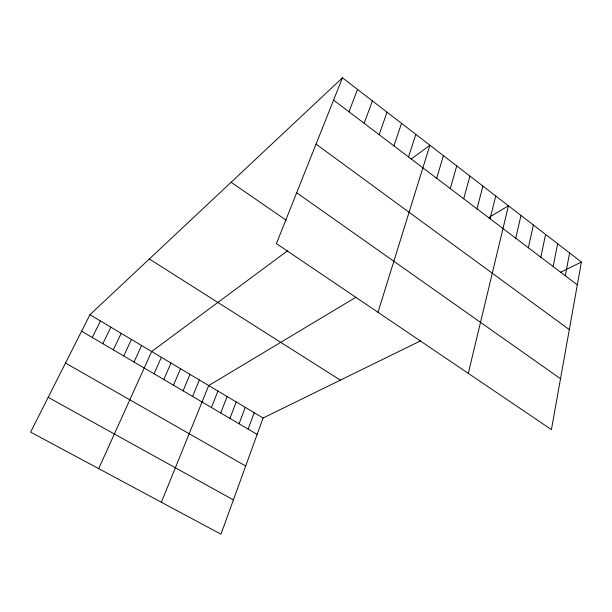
<?xml version="1.0" encoding="UTF-8"?>
<svg xmlns="http://www.w3.org/2000/svg" width="612" height="612" viewBox="0 0 612 612"><rect width="100%" height="100%" fill="white"/><g stroke="black" fill="none" stroke-linecap="round" stroke-linejoin="round"><path stroke-width="0.92" d="M581.4 262.035L551.42 429.593L276.425 243.607L342.468 77.8L581.4 262.035L560.37 272.34M565.304 275.775L569.604 252.94M553.141 266.557L557.662 243.737M540.832 257.231L545.583 234.419M528.378 247.783L533.35 224.987M515.763 238.221L520.973 215.447M468.287 373.366L508.442 205.785L488.407 217.796M490.059 218.744L495.758 196.001M476.962 208.814L482.922 186.102M463.705 198.762L469.917 176.072M450.271 188.588L456.751 165.921M436.67 178.276L443.417 155.639M377.987 312.296L429.915 145.228L411.08 159.189M408.502 156.924L415.823 134.365M393.921 145.87L401.541 123.349M379.149 134.671L387.067 112.195M420.498 340.876L263.106 418.004L220.955 534.199L30.6 432.126L89.949 314.698L342.468 77.8M364.163 123.318L372.402 100.881M248.143 429.104L254.21 412.695M239.07 423.772L245.251 407.355M229.921 418.394L236.224 401.962M348.978 111.805L357.538 89.421M220.703 412.97L227.121 396.538M211.408 407.508L217.948 391.06M161.377 502.253L208.707 385.552L355.97 297.225M192.596 396.446L199.39 379.991M183.072 390.846L189.995 374.391M173.479 385.208L180.532 368.738M163.802 379.517L170.993 363.046M154.048 373.787L161.369 357.309M98.7 468.639L151.677 351.525L287.433 250.866M134.005 361.998L141.601 345.512M123.708 355.947L131.442 339.453M113.319 349.834L121.199 333.349M102.839 343.676L110.871 327.183M92.274 337.464L100.46 320.971M48.18 397.341L233.386 499.912M65.507 363.061L245.687 466.015M81.61 331.199L257.155 434.405M89.949 314.698L263.106 418.004M149.343 258.983L340.356 380.144M231.114 182.269L286.079 220.159M296.675 192.78L560.523 378.736M316.052 144.126L569.305 329.631M333.578 100.131L577.315 284.878"/></g></svg>
